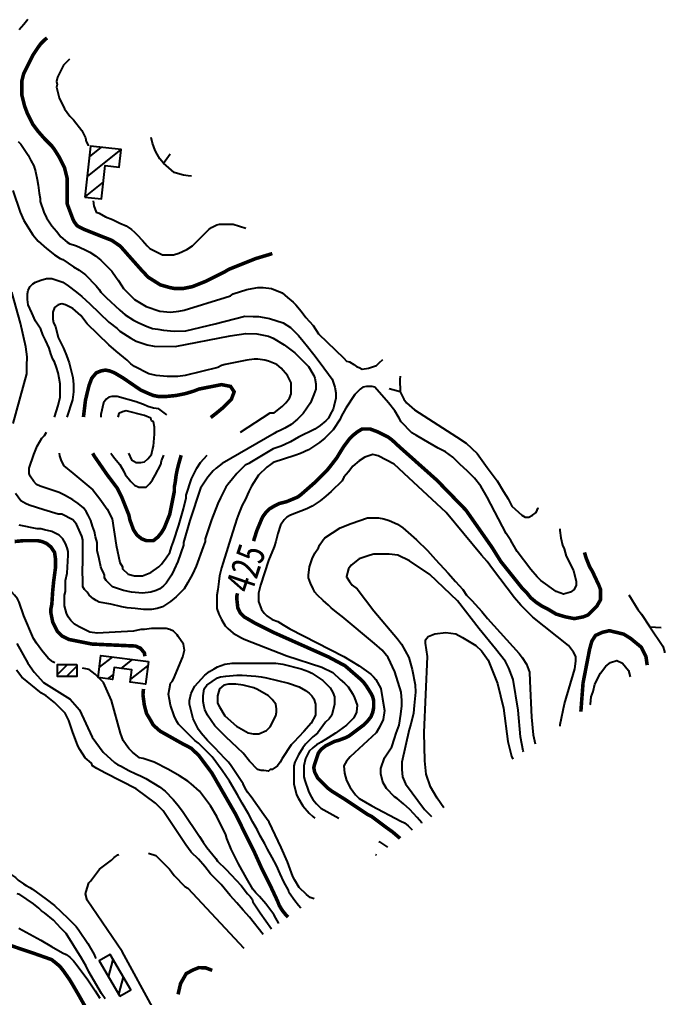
# Model space of a CAD drawing. Extents: x 35515948 to 35520624, y 3302916 to 3308279.
# Drawn here: x 35520172 to 35520624, y 3306093 to 3306777 of the extents above; entities that cross this region are included whole.
import ezdxf
from ezdxf.enums import TextEntityAlignment as Align

# ---------------------------------------------------------------- set-up
doc = ezdxf.new("R2010")
doc.units = 0
doc.header["$LTSCALE"] = 10000
doc.header["$MEASUREMENT"] = 0
doc.layers.get('0').update_dxf_attribs({"linetype": 'CONTINUOUS'})
for name, color, linetype in [('2113', 7, 'CONTINUOUS'), ('8112', 34, 'CONTINUOUS'), ('8130', 34, 'CONTINUOUS'), ('HY_DX_DGXZ', 3, 'CONTINUOUS')]:
    doc.layers.add(name, color=color, linetype=linetype)
doc.styles.add('正等线体', font='simhei.ttf', dxfattribs={"width": 0.8})

# ---------------------------------------------------------------- blocks, each defined once
blk = doc.blocks.new('1002')
blk.add_lwpolyline([(0, 0), (0.8, 0)])

msp = doc.modelspace()

# ---------------------------------------------------------------- linework, layer by layer
at = {"layer": '2113', "linetype": 'Continuous', "ltscale": 0.005}
for p, q in [((35520242.9, 3306686.35), (35520219.42, 3306667.52)), ((35520228.85, 3306687.89), (35520220.97, 3306681.57)), ((35520230.84, 3306663.85), (35520217.88, 3306653.46)), ((35520227.97, 3306323.95), (35520237.19, 3306331.1)), ((35520243.17, 3306323.08), (35520251.22, 3306329.32)), ((35520205.67, 3306325.96), (35520198.59, 3306318.87)), ((35520212.25, 3306324.81), (35520204.98, 3306317.53)), ((35520249.86, 3306315.61), (35520261.85, 3306324.9)), ((35520233.79, 3306315.81), (35520237.55, 3306318.72)), ((35520234.36, 3306107.09), (35520237.61, 3306119.44)), ((35520241.49, 3306094.87), (35520244.74, 3306107.23))]:
    msp.add_line(p, q, dxfattribs=at)
for points in [[(35520217.84, 3306653.08), (35520229.52, 3306651.8), (35520232.08, 3306675.13), (35520241.74, 3306674.07), (35520243.09, 3306686.33), (35520221.75, 3306688.67)], [(35520262.23, 3306327.92), (35520260.23, 3306312.16), (35520249.6, 3306313.51), (35520250.69, 3306322.12), (35520238.18, 3306323.71), (35520237.12, 3306315.38), (35520227.04, 3306316.66), (35520229, 3306332.13)], [(35520212.25, 3306325.96), (35520212.25, 3306317.53), (35520198.59, 3306317.53), (35520198.59, 3306325.96)], [(35520242.2, 3306093.64), (35520250.01, 3306098.19), (35520235.59, 3306122.9), (35520227.79, 3306118.35)]]:
    msp.add_lwpolyline(points, close=True, dxfattribs=at)
at = {"layer": 'HY_DX_DGXZ', "linetype": 'Continuous', "ltscale": 0.005, "flags": 128}
for points, elevation in [([(35520177.92, 3306777.34), (35520174.96, 3306773.91), (35520171.8, 3306770.09)], 430), ([(35520206.94, 3306749.56), (35520202.91, 3306745.44), (35520198.57, 3306736.93), (35520197.84, 3306733.89), (35520198.47, 3306731.99), (35520197.84, 3306730.08), (35520199.74, 3306722.46), (35520203.55, 3306714.84), (35520207.36, 3306709.76), (35520209.9, 3306707.22), (35520215.62, 3306699.6), (35520218.16, 3306694.52), (35520218.79, 3306691.98), (35520220.06, 3306689.44), (35520220.11, 3306688.97)], 420), ([(35520171.17, 3306691.98), (35520173.07, 3306690.08), (35520178.15, 3306682.46), (35520180.06, 3306678.65), (35520181.96, 3306674.84), (35520183.23, 3306671.03), (35520184.5, 3306665.31), (35520185.14, 3306661.5), (35520185.77, 3306655.79), (35520186.41, 3306651.98), (35520186.41, 3306650.07), (35520188.95, 3306642.45), (35520190.85, 3306638.64), (35520194.66, 3306632.93), (35520197.84, 3306629.12), (35520201.01, 3306625.31), (35520205.46, 3306621.5), (35520207.36, 3306620.23), (35520209.9, 3306619.59), (35520211.81, 3306618.96), (35520217.52, 3306616.42), (35520221.33, 3306614.51), (35520225.14, 3306611.97), (35520228.95, 3306608.8), (35520236.57, 3306601.18), (35520239.75, 3306596.73), (35520241.02, 3306594.83), (35520243.56, 3306591.02), (35520244.83, 3306589.11), (35520252.45, 3306581.49), (35520260.7, 3306576.41), (35520270.23, 3306573.24), (35520277.85, 3306572.6), (35520283.56, 3306573.24), (35520287.37, 3306573.87), (35520315.95, 3306582.76), (35520319.76, 3306584.03), (35520321.66, 3306585.3), (35520331.19, 3306588.48), (35520335, 3306589.11), (35520338.81, 3306589.75), (35520342.62, 3306589.75), (35520348.33, 3306589.11), (35520355.95, 3306585.94), (35520359.76, 3306582.76), (35520363.57, 3306579.59), (35520365.48, 3306577.68), (35520369.29, 3306573.24), (35520372.46, 3306568.79), (35520377.54, 3306563.08), (35520381.35, 3306557.36), (35520399.13, 3306540.22), (35520401.04, 3306538.31), (35520402.94, 3306537.68), (35520406.12, 3306535.77), (35520408.02, 3306534.5), (35520409.93, 3306533.87), (35520411.83, 3306532.6), (35520416.28, 3306533.23), (35520421.99, 3306535.14), (35520423.9, 3306537.04), (35520426.48, 3306539.37)], 430), ([(35520292.47, 3306667.67), (35520290.15, 3306668.01), (35520286.74, 3306668.49), (35520284.2, 3306669.12), (35520280.39, 3306670.39), (35520272.77, 3306676.74), (35520270.23, 3306679.92), (35520268.32, 3306683.09), (35520267.05, 3306685.63), (35520265.15, 3306690.71), (35520264.12, 3306694.81)], 415), ([(35520167.36, 3306657.69), (35520172.44, 3306642.45), (35520174.98, 3306636.74), (35520181.33, 3306626.58), (35520185.14, 3306622.13), (35520190.85, 3306617.05), (35520196.57, 3306612.61), (35520200.38, 3306610.07), (35520202.28, 3306609.43), (35520206.09, 3306606.89), (35520209.9, 3306604.35), (35520213.71, 3306601.81), (35520218.16, 3306598.64), (35520225.78, 3306591.02), (35520227.68, 3306588.48), (35520228.95, 3306586.57), (35520232.76, 3306582.76), (35520242.29, 3306573.87), (35520246.1, 3306570.7), (35520251.81, 3306566.89), (35520255.62, 3306564.98), (35520261.34, 3306562.44), (35520265.15, 3306561.17), (35520268.96, 3306560.54), (35520272.77, 3306559.9), (35520280.39, 3306559.27), (35520288.58, 3306559.51), (35520309.07, 3306564.23), (35520329.87, 3306569.59), (35520335.63, 3306569.43), (35520339.44, 3306569.43), (35520343.25, 3306568.79), (35520347.06, 3306568.16), (35520356.59, 3306564.98), (35520361.67, 3306561.81), (35520367.38, 3306556.09), (35520370.56, 3306552.28), (35520373.73, 3306548.47), (35520378.18, 3306542.76), (35520382.62, 3306537.04), (35520390.88, 3306525.61), (35520392.78, 3306519.9), (35520393.42, 3306516.09), (35520393.42, 3306512.28), (35520392.15, 3306506.56), (35520391.51, 3306504.66), (35520389.61, 3306500.85), (35520388.34, 3306498.31), (35520386.43, 3306496.4), (35520382.62, 3306493.23), (35520378.81, 3306490.69), (35520375, 3306488.78), (35520371.19, 3306486.88), (35520367.38, 3306484.97), (35520361.67, 3306481.8), (35520357.86, 3306479.89), (35520355.32, 3306478.62), (35520349.6, 3306476.72), (35520334.36, 3306467.83), (35520332.46, 3306466.56), (35520329.92, 3306465.29), (35520324.2, 3306459.57), (35520321.03, 3306455.76), (35520317.85, 3306451.95), (35520316.58, 3306450.05), (35520314.68, 3306446.24), (35520312.77, 3306442.43), (35520310.87, 3306438.62), (35520306.42, 3306427.19), (35520301.98, 3306413.85), (35520301.98, 3306411.95), (35520300.71, 3306408.14), (35520295.63, 3306394.8), (35520293.09, 3306389.09), (35520289.91, 3306383.37), (35520287.37, 3306378.93), (35520281.66, 3306373.21), (35520277.85, 3306370.04), (35520272.13, 3306366.23), (35520268.32, 3306364.96), (35520264.51, 3306364.32), (35520262.61, 3306364.32), (35520258.8, 3306364.32), (35520253.08, 3306364.96), (35520247.37, 3306365.59), (35520243.56, 3306366.23), (35520235.94, 3306368.13), (35520227.68, 3306369.4), (35520225.78, 3306370.67), (35520223.87, 3306371.94), (35520220.7, 3306374.48), (35520219.43, 3306376.39), (35520217.52, 3306378.29), (35520216.25, 3306380.2), (35520216.25, 3306386.55), (35520216.19, 3306389.13), (35520216.25, 3306400.52), (35520216.25, 3306413.22), (35520215.62, 3306415.76), (35520211.81, 3306424.01), (35520209.27, 3306427.19), (35520201.65, 3306431), (35520199.11, 3306431), (35520188.95, 3306434.17), (35520178.79, 3306437.35), (35520176.25, 3306438.62), (35520173.07, 3306440.52), (35520169.26, 3306445.6)], 435), ([(35520223.67, 3306650.49), (35520224, 3306646.92), (35520225.78, 3306642.45), (35520227.68, 3306641.82), (35520232.13, 3306639.28), (35520237.21, 3306637.37), (35520242.29, 3306634.83), (35520246.73, 3306632.93), (35520250.54, 3306630.39), (35520252.45, 3306628.48), (35520254.35, 3306626.58), (35520258.16, 3306622.77), (35520261.34, 3306618.96), (35520263.24, 3306617.05), (35520268.32, 3306614.51), (35520272.13, 3306612.61), (35520279.75, 3306612.61), (35520283.56, 3306613.88), (35520289.28, 3306616.42), (35520293.09, 3306618.96), (35520304.52, 3306630.39), (35520306.42, 3306631.66), (35520310.23, 3306633.56), (35520312.14, 3306634.2), (35520321.66, 3306634.2), (35520330.51, 3306631.25)], 420), ([(35520196.41, 3306499.1), (35520199.11, 3306507.2), (35520200.38, 3306512.91), (35520200.38, 3306522.44), (35520199.74, 3306526.25), (35520199.11, 3306530.06), (35520197.84, 3306533.87), (35520196.57, 3306537.68), (35520195.3, 3306539.58), (35520194.03, 3306543.39), (35520192.76, 3306547.2), (35520190.22, 3306552.92), (35520188.31, 3306556.73), (35520187.04, 3306560.54), (35520183.23, 3306566.25), (35520180.69, 3306571.97), (35520178.15, 3306577.68), (35520177.52, 3306581.49), (35520177.52, 3306585.3), (35520178.15, 3306587.84), (35520179.42, 3306590.38), (35520181.33, 3306592.29), (35520183.23, 3306593.56), (35520187.04, 3306594.83), (35520190.85, 3306596.1), (35520194.66, 3306596.1), (35520202.28, 3306593.56), (35520206.09, 3306591.02), (35520211.81, 3306586.57), (35520215.62, 3306583.4), (35520221.33, 3306578.32), (35520234.67, 3306565.62), (35520240.38, 3306561.17), (35520242.29, 3306559.27), (35520249.91, 3306554.19), (35520253.72, 3306552.28), (35520261.34, 3306549.74), (35520266.2, 3306548.8), (35520281.01, 3306548.48), (35520319.47, 3306556.04), (35520330.5, 3306557.62), (35520338.07, 3306557.3), (35520346.27, 3306555.73), (35520349.6, 3306554.19), (35520357.22, 3306549.74), (35520364.84, 3306544.03), (35520374.37, 3306534.5), (35520378.18, 3306528.15), (35520378.81, 3306526.25), (35520379.45, 3306522.44), (35520379.45, 3306518.63), (35520378.18, 3306514.82), (35520375.64, 3306509.1), (35520370.56, 3306501.48), (35520366.75, 3306497.67), (35520362.3, 3306493.86), (35520357.86, 3306491.32), (35520354.05, 3306489.42), (35520352.14, 3306488.78), (35520350.24, 3306487.51), (35520313.93, 3306466.55), (35520309.6, 3306463.38), (35520307.69, 3306461.48), (35520303.88, 3306457.03), (35520298.8, 3306449.41), (35520291.18, 3306426.55), (35520286.74, 3306411.31), (35520286.74, 3306409.41), (35520282.93, 3306397.98), (35520280.39, 3306392.26), (35520278.48, 3306388.45), (35520274.67, 3306382.74), (35520272.77, 3306380.83), (35520270.23, 3306378.93), (35520267.69, 3306377.66), (35520263.88, 3306376.39), (35520258.16, 3306375.75), (35520250.54, 3306376.39), (35520244.83, 3306377.66), (35520237.21, 3306380.2), (35520234.67, 3306382.74), (35520234.67, 3306382.74)], 440), ([(35520167.58, 3306494.59), (35520177.22, 3306529.31), (35520177.22, 3306535.04), (35520177.39, 3306541.29), (35520176.52, 3306548.14), (35520172.79, 3306564.9), (35520166.72, 3306586.57)], 435), ([(35520326.68, 3306488.53), (35520347.43, 3306501.97), (35520350.24, 3306502.12), (35520355.95, 3306506.56), (35520358.49, 3306509.1), (35520361.03, 3306512.28), (35520362.3, 3306515.45), (35520362.3, 3306523.07), (35520359.76, 3306528.15), (35520355.32, 3306533.23), (35520352.14, 3306535.77), (35520346.43, 3306538.31), (35520343.89, 3306538.95), (35520338.81, 3306539.58), (35520336.27, 3306539.58), (35520331.19, 3306538.95), (35520315.95, 3306535.77), (35520313.41, 3306535.14), (35520310.87, 3306533.87), (35520288.01, 3306528.15), (35520282.93, 3306527.52), (35520275.31, 3306527.52), (35520267.69, 3306528.15), (35520262.61, 3306529.42), (35520252.45, 3306534.5), (35520249.91, 3306536.41), (35520247.37, 3306538.95), (35520239.75, 3306545.3), (35520234.67, 3306549.74), (35520219.43, 3306564.35), (35520214.98, 3306570.06), (35520209.27, 3306575.14), (35520204.19, 3306577.68), (35520201.65, 3306578.32), (35520199.11, 3306577.68), (35520196.57, 3306575.78), (35520195.3, 3306572.6), (35520195.3, 3306567.52), (35520195.93, 3306564.98), (35520197.2, 3306562.44), (35520199.11, 3306554.82), (35520202.92, 3306547.2), (35520204.82, 3306542.12), (35520206.73, 3306537.04), (35520209.27, 3306526.88), (35520209.9, 3306521.8), (35520209.9, 3306516.72), (35520209.08, 3306511.03)], 445), ([(35520438.63, 3306527.73), (35520438.4, 3306525.4), (35520438.4, 3306525.4), (35520438.4, 3306525.4), (35520438.5, 3306516.72), (35520441.04, 3306511.64), (35520442.95, 3306509.1), (35520448.66, 3306504.02), (35520451.84, 3306502.12), (35520458.46, 3306497.8), (35520478, 3306485.2), (35520484.62, 3306480.79), (35520492.5, 3306473.55), (35520499.44, 3306463.78), (35520506.45, 3306454.49), (35520510.89, 3306446.87), (35520514.07, 3306441.79), (35520516.61, 3306436.71), (35520523.59, 3306430.36), (35520526.13, 3306429.09), (35520528.67, 3306429.09), (35520531.21, 3306430.36), (35520533.75, 3306432.27), (35520535.02, 3306435.44), (35520535.02, 3306435.45)], 435), ([(35520550.26, 3306420.86), (35520550.26, 3306419.57), (35520550.9, 3306414.49), (35520552.17, 3306409.41), (35520553.44, 3306406.87), (35520554.71, 3306401.79), (35520559.79, 3306391.63), (35520561.69, 3306384.01), (35520561.69, 3306381.47), (35520560.42, 3306378.29), (35520557.88, 3306376.39), (35520552.8, 3306375.12), (35520547.72, 3306377.02), (35520536.93, 3306384.64), (35520534.39, 3306387.18), (35520529.94, 3306392.26), (35520520.42, 3306404.96), (35520515.97, 3306412.58), (35520512.8, 3306417.66), (35520499.46, 3306443.06), (35520495.02, 3306450.68), (35520490.57, 3306456.4), (35520485.49, 3306461.48), (35520480.41, 3306465.92), (35520475.33, 3306471), (35520470.25, 3306474.81), (35520465.17, 3306477.35), (35520455.01, 3306483.07), (35520449.93, 3306486.24), (35520446.76, 3306488.15), (35520439.14, 3306495.77), (35520437.87, 3306498.31), (35520434.69, 3306503.39), (35520430.25, 3306509.1), (35520430.25, 3306509.1), (35520420.72, 3306519.9), (35520418.82, 3306520.53), (35520415.01, 3306520.53), (35520412.47, 3306519.9), (35520410.56, 3306518.63), (35520406.75, 3306514.82), (35520400.4, 3306505.29), (35520397.23, 3306499.58), (35520396.59, 3306497.67), (35520391.51, 3306490.05), (35520385.8, 3306484.34), (35520381.99, 3306481.16), (35520374.37, 3306476.08), (35520368.65, 3306473.54), (35520364.84, 3306472.27), (35520349.6, 3306467.19), (35520347.7, 3306465.92), (35520345.16, 3306464.02), (35520339.44, 3306458.3), (35520334.36, 3306450.68), (35520332.46, 3306446.87), (35520329.92, 3306441.16), (35520328.01, 3306437.35), (35520325.47, 3306431.63), (35520324.2, 3306427.82), (35520322.93, 3306424.01), (35520321.03, 3306418.3), (35520314.68, 3306397.34), (35520313.41, 3306393.53), (35520312.14, 3306387.82), (35520311.5, 3306384.01), (35520310.87, 3306378.29), (35520310.23, 3306374.48), (35520310.23, 3306364.96), (35520311.5, 3306361.15), (35520313.41, 3306357.34), (35520315.95, 3306352.89), (35520317.85, 3306350.99), (35520321.66, 3306347.81), (35520327.38, 3306344.64), (35520329.29, 3306343.68), (35520359.11, 3306331.9), (35520383.61, 3306324.05), (35520391.38, 3306320.33), (35520396.45, 3306315.25), (35520399.63, 3306312.71), (35520402.17, 3306310.17), (35520405.34, 3306305.09), (35520406.62, 3306302.55), (35520408.52, 3306297.47), (35520407.88, 3306292.39), (35520405.98, 3306288.58), (35520400.9, 3306283.5), (35520393.28, 3306277.78), (35520388.2, 3306274.61), (35520383.12, 3306271.43), (35520379.95, 3306269.53), (35520377.41, 3306267.62), (35520374.87, 3306265.08), (35520372.33, 3306260), (35520371.05, 3306254.92), (35520371.05, 3306247.3), (35520371.69, 3306244.76), (35520374.23, 3306237.14), (35520375.5, 3306234.6), (35520377.41, 3306231.43), (35520379.95, 3306228.25), (35520382.96, 3306225.37), (35520395.5, 3306218.27)], 430), ([(35520275.15, 3306500.68), (35520269.49, 3306504.74), (35520265.78, 3306505.29), (35520261.97, 3306506.56), (35520258.8, 3306507.83), (35520255.62, 3306509.1), (35520253.72, 3306509.74), (35520240.38, 3306513.55), (35520236.57, 3306513.55), (35520234.67, 3306512.91), (35520232.76, 3306511.64), (35520230.86, 3306509.1), (35520228.95, 3306500.85), (35520228.95, 3306499.1)], 455), ([(35520209.08, 3306511.03), (35520205.05, 3306499.1)], 445), ([(35520248.23, 3306473.73), (35520250.54, 3306469.1), (35520253.72, 3306467.19), (35520256.89, 3306467.19), (35520259.43, 3306467.83), (35520261.97, 3306469.73), (35520264.51, 3306472.91), (35520265.15, 3306476.08), (35520265.78, 3306478.62), (35520266.53, 3306487.04), (35520266.53, 3306492.07), (35520265.84, 3306495.8), (35520264.51, 3306496.4), (35520263.88, 3306498.31), (35520259.43, 3306500.21), (35520246.73, 3306503.39), (35520244.19, 3306502.75), (35520241.65, 3306501.48), (35520240.86, 3306499.1)], 460), ([(35520234.67, 3306382.74), (35520232.76, 3306384.64), (35520231.49, 3306386.55), (35520231.49, 3306388.45), (35520230.86, 3306390.36), (35520229.59, 3306392.26), (35520228.95, 3306394.17), (35520227.68, 3306399.88), (35520226.41, 3306405.6), (35520226.41, 3306411.31), (35520225.14, 3306415.12), (35520224.51, 3306418.93), (35520223.24, 3306422.74), (35520221.97, 3306426.55), (35520220.06, 3306430.36), (35520218.79, 3306432.9), (35520216.89, 3306435.44), (35520213.08, 3306438.62), (35520209.27, 3306441.16), (35520203.55, 3306444.33), (35520199.74, 3306446.24), (35520186.41, 3306450.68), (35520183.87, 3306451.95), (35520181.96, 3306453.86), (35520179.42, 3306457.67), (35520178.79, 3306459.57), (35520178.79, 3306463.38), (35520181.96, 3306472.91), (35520184.5, 3306478.62), (35520187.68, 3306484.34), (35520189.58, 3306486.24), (35520191.03, 3306488.41)], 440), ([(35520199.85, 3306473.73), (35520199.94, 3306471.98), (35520201.2, 3306468.51), (35520203.09, 3306465.05), (35520209.4, 3306459.7), (35520223.27, 3306448.04), (35520228.31, 3306441.74), (35520233.35, 3306434.5), (35520236.82, 3306427.88), (35520239.66, 3306409.3), (35520242.29, 3306397.34), (35520244.19, 3306394.17), (35520244.19, 3306392.9), (35520248, 3306389.09), (35520252.45, 3306387.82), (35520258.16, 3306387.82), (35520263.88, 3306390.36), (35520269.59, 3306394.17), (35520271.5, 3306396.07), (35520274.67, 3306400.52), (35520277.21, 3306404.33), (35520278.48, 3306408.14), (35520279.75, 3306411.95), (35520283.56, 3306423.38), (35520286.74, 3306434.81), (35520288.64, 3306442.43), (35520288.64, 3306444.33), (35520292.45, 3306455.76), (35520294.36, 3306459.57), (35520296.26, 3306463.38), (35520298.8, 3306467.19), (35520303.4, 3306472.4)], 445), ([(35520235.91, 3306473.73), (35520236.57, 3306472.91), (35520238.48, 3306470.37), (35520242.29, 3306465.92), (35520244.83, 3306461.48), (35520246.1, 3306458.94), (35520249.91, 3306453.86), (35520252.45, 3306451.32), (35520255.62, 3306450.05), (35520260.7, 3306450.05), (35520263.24, 3306452.59), (35520265.15, 3306455.13), (35520267.05, 3306458.3), (35520270.86, 3306465.92), (35520271.5, 3306468.46), (35520272.97, 3306472.4)], 455), ([(35520550.6, 3306282.75), (35520550.6, 3306283.94), (35520553.65, 3306298.42), (35520560.8, 3306322.92), (35520561.5, 3306328.24), (35520561.5, 3306331.46), (35520559.84, 3306334.43), (35520556.44, 3306339.05), (35520531.51, 3306358.94), (35520522.96, 3306367.5), (35520518.51, 3306372.58), (35520503.27, 3306392.9), (35520499.46, 3306397.98), (35520495.54, 3306402.36), (35520470.64, 3306432.29), (35520444.48, 3306456.54), (35520434.39, 3306465.99), (35520423.04, 3306471.97), (35520419.45, 3306472.91), (35520413.74, 3306471), (35520409.93, 3306468.46), (35520405.48, 3306464.65), (35520402.31, 3306460.84), (35520399.13, 3306457.03), (35520397.86, 3306454.49), (35520390.24, 3306446.87), (35520386.43, 3306443.7), (35520382.62, 3306440.52), (35520376.91, 3306436.71), (35520373.1, 3306434.81), (35520361.67, 3306430.36), (35520359.13, 3306429.09), (35520357.22, 3306427.19), (35520354.68, 3306423.38), (35520352.78, 3306417.66), (35520351.51, 3306411.95), (35520350.24, 3306408.14), (35520346.43, 3306398.61), (35520340.71, 3306381.47), (35520339.44, 3306375.75), (35520339.44, 3306370.04), (35520341.35, 3306364.32), (35520343.25, 3306361.78), (35520345.16, 3306359.88), (35520348.97, 3306357.34), (35520352.78, 3306356.07), (35520356.59, 3306353.53), (35520361.39, 3306350.86), (35520399.05, 3306331.46), (35520409.86, 3306324.92), (35520417.97, 3306319.17), (35520419.74, 3306317.22), (35520421.52, 3306315.28), (35520424.97, 3306309.17), (35520426.24, 3306301.92), (35520427.5, 3306293.73), (35520426.55, 3306287.43), (35520424.03, 3306282.08), (35520421.82, 3306277.98), (35520403.54, 3306261.29), (35520400.9, 3306258.1), (35520398.99, 3306254.92), (35520399.63, 3306249.84), (35520400.9, 3306244.76), (35520403.44, 3306239.68), (35520407.25, 3306234.6), (35520409.79, 3306232.06), (35520418.68, 3306226.98), (35520439, 3306216.19), (35520441.54, 3306214.92), (35520444.08, 3306213.01), (35520446.62, 3306210.47), (35520447.01, 3306210.04)], 420), ([(35520453.74, 3306214.76), (35520453.6, 3306214.92), (35520450.43, 3306218.73), (35520445.35, 3306224.44), (35520440.91, 3306228.25), (35520436.46, 3306232.06), (35520434.55, 3306233.33), (35520428.84, 3306239.05), (35520426.3, 3306243.49), (35520425.03, 3306249.21), (35520425.03, 3306253.02), (35520427.57, 3306260.64), (35520432.65, 3306268.26), (35520434.55, 3306273.97), (35520435.83, 3306277.78), (35520436.46, 3306279.69), (35520437.73, 3306283.5), (35520439, 3306291.12), (35520439.63, 3306296.83), (35520439.63, 3306300.64), (35520439.16, 3306306.53), (35520434.8, 3306320.83), (35520430.18, 3306330.77), (35520425.82, 3306336), (35520420.5, 3306340.62), (35520398.02, 3306359.45), (35520394.05, 3306362.42), (35520390.24, 3306365.59), (35520388.34, 3306367.5), (35520384.53, 3306370.67), (35520380.72, 3306374.48), (35520378.81, 3306376.39), (35520377.54, 3306378.93), (35520375.64, 3306382.74), (35520374.37, 3306386.55), (35520374.37, 3306388.45), (35520375, 3306394.17), (35520376.91, 3306399.88), (35520378.81, 3306403.69), (35520381.35, 3306407.5), (35520381.99, 3306409.41), (35520384.53, 3306413.22), (35520385.8, 3306414.49), (35520396.59, 3306421.47), (35520404.21, 3306424.65), (35520415.64, 3306428.46), (35520423.26, 3306428.46), (35520427.07, 3306427.82), (35520430.88, 3306426.55), (35520436.6, 3306424.01), (35520440.41, 3306421.47), (35520444.22, 3306418.3), (35520449.93, 3306413.22), (35520457.55, 3306405.6), (35520463.27, 3306399.25), (35520472.16, 3306389.72), (35520477.24, 3306384.01), (35520482.32, 3306378.29), (35520484.86, 3306374.48), (35520488.67, 3306370.67), (35520495.65, 3306363.05), (35520499.55, 3306358.05), (35520521.82, 3306333.47), (35520523.83, 3306330.77), (35520526.88, 3306326.15), (35520528.98, 3306320.56), (35520529.41, 3306314.11), (35520530.37, 3306289), (35520531.68, 3306276.7), (35520532.92, 3306270.34)], 415), ([(35520524.79, 3306264.63), (35520524.53, 3306265.46), (35520522.7, 3306275.13), (35520521.13, 3306293.79), (35520517.64, 3306315.25), (35520514.67, 3306323.35), (35520512.32, 3306327.98), (35520505.18, 3306336.87), (35520493.87, 3306350.85), (35520478.76, 3306370.38), (35520459.23, 3306388.78), (35520445, 3306398.41), (35520436.92, 3306402.32), (35520430.76, 3306403.19), (35520420.09, 3306403.06), (35520417.55, 3306402.42), (35520409.93, 3306399.88), (35520404.21, 3306395.44), (35520402.31, 3306392.9), (35520401.67, 3306390.36), (35520401.04, 3306387.18), (35520402.94, 3306384.01), (35520404.85, 3306381.47), (35520408.45, 3306378.88), (35520420.17, 3306363.52), (35520436.75, 3306343.73), (35520439.42, 3306340.12), (35520444.48, 3306330.77), (35520447.01, 3306322.4), (35520448.92, 3306311.58), (35520449.19, 3306306.54), (35520448.4, 3306297.14), (35520447.89, 3306291.75), (35520445.98, 3306284.13), (35520444.72, 3306280.32), (35520439.63, 3306257.46), (35520439.63, 3306252.38), (35520440.27, 3306247.3), (35520442.17, 3306242.22), (35520455.51, 3306224.44), (35520460.47, 3306219.48)], 410), ([(35520598.62, 3306374.56), (35520604.87, 3306364.32), (35520607.41, 3306361.15), (35520613.27, 3306352.14), (35520622.37, 3306338.79), (35520623.5, 3306334.87), (35520623.54, 3306333.94)], 420), ([(35520469.16, 3306225.58), (35520464.36, 3306232.23), (35520459.74, 3306240.25), (35520456.77, 3306249.06), (35520455.81, 3306258.48), (35520455.27, 3306278.35), (35520456.51, 3306304.87), (35520457.65, 3306331.46), (35520456.19, 3306340.88), (35520456.19, 3306343.04), (35520458.1, 3306345.55), (35520462.7, 3306347.38), (35520470.43, 3306348.33), (35520477.55, 3306347.38), (35520482.17, 3306344.8), (35520491.57, 3306339.05), (35520495.49, 3306335.39), (35520500.11, 3306328.85), (35520506.56, 3306312.54), (35520510.92, 3306295.19), (35520513.98, 3306271.91), (35520516.51, 3306261.79), (35520517.47, 3306259.49)], 405), ([(35520170.15, 3306340.45), (35520177.82, 3306326.84), (35520182.18, 3306320.56), (35520188.89, 3306313.16), (35520207.43, 3306301.64), (35520214.05, 3306294.23), (35520222.79, 3306275.03), (35520230.6, 3306264.57), (35520238.54, 3306257.15), (35520240.88, 3306255.56), (35520242.78, 3306254.92), (35520248.5, 3306251.75), (35520253.58, 3306249.21), (35520256.76, 3306247.94), (35520260.56, 3306246.03), (35520270.09, 3306240.32), (35520273.9, 3306237.14), (35520279.62, 3306231.43), (35520283.42, 3306226.98), (35520286.6, 3306222.54), (35520298.03, 3306205.39), (35520300.57, 3306201.58), (35520303.11, 3306197.77), (35520309.46, 3306190.15), (35520310.73, 3306188.25), (35520316.45, 3306182.53), (35520320.26, 3306178.72), (35520327.24, 3306171.1), (35520331.69, 3306165.39), (35520333.59, 3306163.48), (35520334.86, 3306161.58), (35520335.49, 3306159.67), (35520340.58, 3306152.05), (35520348.48, 3306140.89)], 415), ([(35520571.64, 3306297.51), (35520571.72, 3306298.1), (35520572.35, 3306303.18), (35520573.62, 3306306.99), (35520574.89, 3306312.07), (35520578.7, 3306319.69), (35520582.51, 3306324.77), (35520585.69, 3306327.31), (35520590.13, 3306328.58), (35520594.17, 3306326.79), (35520598.41, 3306321.63), (35520599.62, 3306317.15)], 430), ([(35520342.63, 3306136.78), (35520332.95, 3306148.88), (35520328.51, 3306153.96), (35520324.06, 3306159.04), (35520319.62, 3306164.12), (35520313.27, 3306171.74), (35520305.65, 3306179.36), (35520301.84, 3306184.44), (35520297.4, 3306189.52), (35520292.31, 3306194.6), (35520288.51, 3306199.68), (35520272.57, 3306223.52), (35520267.27, 3306228.82), (35520253.64, 3306238.88), (35520232.32, 3306249.74), (35520226.27, 3306253.02), (35520223.1, 3306254.92), (35520222.47, 3306256.83), (35520218.02, 3306260.64), (35520214.21, 3306266.35), (35520212.94, 3306268.89), (35520209.13, 3306279.05), (35520206.59, 3306286.67), (35520204.05, 3306291.75), (35520196.43, 3306299.37), (35520190.72, 3306303.82), (35520187.54, 3306305.72), (35520173.63, 3306316.9), (35520169.97, 3306321.96)], 410), ([(35520378.22, 3306161.76), (35520375.5, 3306162.85), (35520372.96, 3306164.75), (35520367.88, 3306169.83), (35520364.7, 3306174.91), (35520363.44, 3306177.45), (35520361.53, 3306182.53), (35520359.62, 3306187.61), (35520355.18, 3306197.77), (35520346.92, 3306215.55), (35520343.12, 3306220.63), (35520334.23, 3306233.33), (35520331.69, 3306236.51), (35520329.78, 3306239.68), (35520328.51, 3306242.22), (35520325.34, 3306247.3), (35520320.26, 3306254.92), (35520318.35, 3306257.46), (35520315.81, 3306260), (35520308.83, 3306267.62), (35520303.74, 3306272.7), (35520299.3, 3306277.78), (35520297.4, 3306280.32), (35520293.59, 3306287.94), (35520291.05, 3306298.1), (35520291.05, 3306300.64), (35520292.31, 3306305.72), (35520294.85, 3306310.8), (35520301.84, 3306318.42), (35520305.02, 3306320.96), (35520308.19, 3306322.87), (35520310.73, 3306324.14), (35520315.81, 3306326.04), (35520320.89, 3306326.68), (35520351.37, 3306326.68), (35520356.45, 3306326.04), (35520369.15, 3306322.87), (35520374.23, 3306320.96), (35520376.77, 3306319.69), (35520384.39, 3306314.61), (35520389.47, 3306309.53), (35520391.38, 3306306.36), (35520392.65, 3306303.18), (35520392.65, 3306298.1), (35520390.74, 3306290.48), (35520388.84, 3306287.94), (35520386.3, 3306285.4), (35520380.58, 3306277.78), (35520377.41, 3306275.24), (35520372.33, 3306270.16), (35520370.42, 3306267.62), (35520367.24, 3306262.54), (35520364.7, 3306257.46), (35520364.07, 3306254.92), (35520364.07, 3306242.22), (35520365.98, 3306234.6), (35520367.24, 3306232.06), (35520370.42, 3306226.98), (35520374.87, 3306221.9), (35520377.41, 3306219.36), (35520378.79, 3306218.27)], 435), ([(35520423.54, 3306201.99), (35520423.94, 3306201.75), (35520429.74, 3306197.92)], 430), ([(35520266.43, 3306083.3), (35520243.84, 3306125.02), (35520219.35, 3306160.77), (35520218.29, 3306165.4), (35520219.29, 3306169.2), (35520220.56, 3306173.01), (35520221.83, 3306174.28), (35520228.08, 3306182.61), (35520236.44, 3306188.88), (35520238.34, 3306190.79), (35520240.88, 3306192.69), (35520241.5, 3306192.9)], 405), ([(35520262.37, 3306193.78), (35520267.55, 3306192.06), (35520277.08, 3306182.53), (35520278.34, 3306180.63), (35520280.25, 3306178.09), (35520287.87, 3306170.47), (35520289.77, 3306169.2), (35520329.19, 3306127.34)], 405), ([(35520421.34, 3306192.9), (35520422.04, 3306192.51)], 435), ([(35520163.93, 3306182.54), (35520165.06, 3306180.49), (35520167.22, 3306178.09), (35520169.12, 3306176.82), (35520171.03, 3306174.91), (35520174.84, 3306172.37), (35520176.74, 3306171.1), (35520179.28, 3306169.83), (35520181.19, 3306168.56), (35520190.72, 3306161.58), (35520196.43, 3306157.13), (35520205.95, 3306148.24), (35520211.67, 3306142.53), (35520213.58, 3306139.99), (35520219.92, 3306130.46), (35520224.37, 3306122.84), (35520225.01, 3306120.94), (35520225.54, 3306120.14)], 410), ([(35520231.99, 3306091.73), (35520229.45, 3306095.54), (35520223.73, 3306105.06), (35520220.56, 3306110.78), (35520218.66, 3306114.59), (35520215.48, 3306120.3), (35520204.69, 3306137.45), (35520200.88, 3306141.26), (35520195.8, 3306146.97), (35520189.45, 3306152.05), (35520187.54, 3306153.32), (35520185.63, 3306155.23), (35520181.83, 3306158.4), (35520172.3, 3306164.75), (35520170.4, 3306165.39)], 415)]:
    msp.add_lwpolyline(points, dxfattribs=dict(at, elevation=elevation))
at = {"layer": 'HY_DX_DGXZ', "linetype": 'Continuous', "ltscale": 0.005, "const_width": 2.5, "flags": 128}
for points, elevation in [([(35520191.33, 3306764.5), (35520189.58, 3306763.1), (35520187.04, 3306760.56), (35520185.14, 3306758.02), (35520181.33, 3306752.31), (35520174.98, 3306739.61), (35520173.71, 3306734.53), (35520173.71, 3306724.37), (35520175.61, 3306716.75), (35520177.52, 3306711.67), (35520181.33, 3306704.05), (35520185.14, 3306698.97), (35520189.58, 3306693.89), (35520194.66, 3306688.81), (35520196.57, 3306686.27), (35520199.74, 3306681.19), (35520203.55, 3306673.57), (35520205.46, 3306665.95), (35520205.46, 3306648.17), (35520209.27, 3306638.01), (35520210.54, 3306635.47), (35520212.44, 3306632.93), (35520216.71, 3306630.69), (35520230.89, 3306625.02), (35520236.57, 3306622.82), (35520242.56, 3306618.72), (35520257.37, 3306602.03), (35520262.1, 3306596.99), (35520270.61, 3306591.63), (35520277.21, 3306589.75), (35520280.39, 3306589.11), (35520286.74, 3306589.11), (35520293.09, 3306590.38), (35520302.61, 3306594.19), (35520308.96, 3306597.37), (35520315.31, 3306600.54), (35520318.49, 3306602.45), (35520337.54, 3306610.07), (35520343.89, 3306611.97), (35520349.03, 3306613.52)], 425), ([(35520216.8, 3306499.1), (35520218.22, 3306511.03), (35520220.7, 3306521.17), (35520222.6, 3306526.25), (35520225.78, 3306530.06), (35520228.95, 3306531.33), (35520232.13, 3306531.96), (35520235.3, 3306531.33), (35520238.48, 3306530.06), (35520244.83, 3306526.25), (35520256.89, 3306517.99), (35520262.61, 3306515.45), (35520265.78, 3306514.18), (35520268.96, 3306513.55), (35520275.31, 3306513.55), (35520281.66, 3306514.18), (35520288.01, 3306515.45), (35520294.36, 3306517.36), (35520297.53, 3306518.63), (35520313.41, 3306521.8), (35520319.76, 3306520.53), (35520322.3, 3306516.72), (35520320.39, 3306511.64), (35520314.04, 3306505.29), (35520310.23, 3306502.12), (35520305.91, 3306498.74)], 450), ([(35520567.54, 3306404.31), (35520568.68, 3306400.52), (35520571.22, 3306394.17), (35520573.12, 3306390.99), (35520577.57, 3306381.47), (35520578.84, 3306378.29), (35520578.84, 3306371.31), (35520576.3, 3306366.86), (35520569.95, 3306360.51), (35520566.77, 3306359.24), (35520560.42, 3306357.97), (35520554.07, 3306359.24), (35520547.72, 3306361.15), (35520541.37, 3306364.96), (35520537.56, 3306366.86), (35520533.75, 3306369.4), (35520529.94, 3306372.58), (35520527.4, 3306375.75), (35520524.23, 3306378.93), (35520508.99, 3306397.98), (35520502.91, 3306407.72), (35520484.62, 3306433.86), (35520464.13, 3306454.96), (35520437.97, 3306478.27), (35520432.79, 3306483.07), (35520430.25, 3306484.97), (35520422.63, 3306488.78), (35520417.55, 3306490.69), (35520411.83, 3306490.69), (35520408.66, 3306488.78), (35520405.48, 3306486.24), (35520402.94, 3306483.7), (35520399.13, 3306478.62), (35520395.96, 3306473.54), (35520394.05, 3306470.37), (35520389.61, 3306464.65), (35520387.07, 3306461.48), (35520379.45, 3306453.86), (35520374.37, 3306449.41), (35520369.29, 3306444.97), (35520366.75, 3306443.06), (35520359.13, 3306439.89), (35520354.05, 3306438.62), (35520350.24, 3306436.71), (35520347.06, 3306434.81), (35520344.52, 3306432.27), (35520342.62, 3306429.73), (35520341.35, 3306427.19), (35520338.17, 3306419.57), (35520335.88, 3306412.24)], 425), ([(35520233.35, 3306458.75), (35520224.21, 3306471.98), (35520223.26, 3306473.73)], 450), ([(35520285.2, 3306472.4), (35520283.55, 3306466.55), (35520282.29, 3306461.48), (35520281.66, 3306458.3), (35520281.02, 3306453.22), (35520280.39, 3306450.05), (35520280.39, 3306446.87), (35520277.21, 3306431), (35520273.4, 3306421.47), (35520271.5, 3306418.3), (35520268.96, 3306415.12), (35520265.78, 3306412.58), (35520260.7, 3306412.58), (35520257.53, 3306413.85), (35520254.35, 3306416.39), (35520251.81, 3306420.2), (35520249.27, 3306427.19), (35520248.64, 3306430.36), (35520243.56, 3306443.06), (35520240.38, 3306449.41), (35520233.35, 3306458.75)], 450), ([(35520324.66, 3306375.68), (35520324.2, 3306373.85), (35520324.2, 3306371.31), (35520324.84, 3306365.59), (35520326.74, 3306361.78), (35520329.28, 3306359.24), (35520336.9, 3306354.8), (35520344.52, 3306350.99), (35520349.6, 3306348.45), (35520350.01, 3306348.24), (35520388.23, 3306331.2), (35520400.01, 3306324.92), (35520410.42, 3306315.88), (35520412.97, 3306313.34), (35520414.87, 3306310.8), (35520418.05, 3306305.72), (35520419.31, 3306303.18), (35520419.95, 3306300.64), (35520419.95, 3306295.56), (35520419.31, 3306292.39), (35520418.05, 3306289.21), (35520415.51, 3306286.04), (35520412.97, 3306283.5), (35520402.8, 3306275.88), (35520400.27, 3306274.61), (35520395.19, 3306272.7), (35520392.65, 3306272.07), (35520386.3, 3306268.89), (35520383.12, 3306266.35), (35520381.22, 3306263.81), (35520378.67, 3306256.19), (35520378.04, 3306253.65), (35520378.67, 3306250.48), (35520380.58, 3306246.67), (35520388.2, 3306239.05), (35520390.74, 3306237.14), (35520395.82, 3306233.97), (35520400.9, 3306230.79), (35520408.52, 3306225.71), (35520416.14, 3306220.63), (35520418.68, 3306219.36), (35520428.84, 3306211.74), (35520433.28, 3306208.57), (35520437.73, 3306204.76), (35520438.45, 3306204.03)], 425), ([(35520565.02, 3306292.87), (35520566.56, 3306312.98), (35520571.18, 3306336.7), (35520572.75, 3306342.28), (35520575.28, 3306346.2), (35520579.93, 3306348.33), (35520584.92, 3306349.54), (35520594.99, 3306347.12), (35520599.92, 3306344.06), (35520607.37, 3306337.92), (35520610.59, 3306331.46), (35520611.45, 3306325.46)], 425), ([(35520165.2, 3306129.35), (35520183.8, 3306123.05), (35520194.51, 3306119.27), (35520197.67, 3306116.75), (35520200.24, 3306114.59), (35520202.78, 3306111.41), (35520207.23, 3306105.06), (35520209.13, 3306101.89), (35520213.58, 3306094.27), (35520219.29, 3306084.11)], 425), ([(35520283.03, 3306094.95), (35520284.79, 3306102.53), (35520288.72, 3306109.46), (35520293.4, 3306111.99), (35520297.61, 3306113.67), (35520302.39, 3306113.48), (35520306.96, 3306111.74)], 400)]:
    msp.add_lwpolyline(points, dxfattribs=dict(at, elevation=elevation))
at = {"layer": 'HY_DX_DGXZ', "linetype": 'Continuous', "ltscale": 0.005}
for points, elevation in [([(35520196.84, 3306327.05), (35520195.35, 3306327.71), (35520192.12, 3306330.24), (35520187.67, 3306335.56), (35520184, 3306340.73), (35520181.82, 3306344.16), (35520174.98, 3306359.88), (35520171.8, 3306369.4), (35520170.53, 3306371.94), (35520168.63, 3306374.48), (35520166.72, 3306376.39), (35520162.91, 3306378.93), (35520145.77, 3306384.64), (35520141.96, 3306386.55), (35520132.43, 3306390.36), (35520128.62, 3306392.26), (35520126.72, 3306393.53), (35520122.27, 3306396.07), (35520105.13, 3306413.22), (35520103.86, 3306415.12), (35520098.78, 3306420.84), (35520091.16, 3306429.73), (35520088.62, 3306432.9), (35520088.17, 3306433.57)], 420), ([(35520369.05, 3306155.32), (35520367.24, 3306157.13), (35520364.7, 3306160.31), (35520360.9, 3306166.02), (35520360.26, 3306167.93), (35520357.09, 3306173.64), (35520354.55, 3306179.36), (35520352.01, 3306185.07), (35520348.83, 3306190.79), (35520345.66, 3306196.5), (35520343.75, 3306200.31), (35520340.58, 3306206.03), (35520338.67, 3306209.84), (35520335.49, 3306215.55), (35520332.32, 3306221.27), (35520327.88, 3306228.89), (35520324.7, 3306234.6), (35520318.98, 3306244.13), (35520316.45, 3306247.94), (35520313.91, 3306251.75), (35520306.92, 3306261.27), (35520297.4, 3306270.8), (35520294.85, 3306272.7), (35520283.42, 3306284.13), (35520282.16, 3306286.04), (35520280.25, 3306289.85), (35520277.71, 3306297.47), (35520277.08, 3306301.28), (35520276.44, 3306305.09), (35520277.08, 3306308.9), (35520277.71, 3306312.71), (35520278.98, 3306313.98), (35520279.76, 3306315.51), (35520286.47, 3306331.2), (35520287.6, 3306336), (35520286.73, 3306340.19), (35520283.15, 3306345.48), (35520282.29, 3306346.54), (35520279.75, 3306349.08), (35520277.21, 3306350.35), (35520274.67, 3306350.99), (35520264.51, 3306350.99), (35520259.43, 3306350.35), (35520256.89, 3306350.35), (35520251.81, 3306349.08), (35520239.11, 3306348.45), (35520226.41, 3306347.81), (35520221.33, 3306348.45), (35520213.71, 3306352.26), (35520210.54, 3306354.16), (35520208, 3306356.7), (35520206.09, 3306359.24), (35520204.82, 3306361.78), (35520203.55, 3306366.86), (35520203.55, 3306374.48), (35520204.19, 3306377.02), (35520204.19, 3306384.64), (35520205.46, 3306389.72), (35520206.09, 3306402.42), (35520206.09, 3306404.96), (35520205.46, 3306407.5), (35520204.19, 3306410.68), (35520202.28, 3306413.85), (35520199.74, 3306416.39), (35520194.66, 3306418.93), (35520189.58, 3306420.2), (35520187.04, 3306420.84), (35520184.5, 3306420.84), (35520171.8, 3306423.38)], 430), ([(35520353.68, 3306144.53), (35520353.27, 3306145.07), (35520351.37, 3306148.24), (35520350.1, 3306150.78), (35520344.38, 3306158.4), (35520339.94, 3306163.48), (35520337.4, 3306166.02), (35520335.49, 3306168.56), (35520331.05, 3306176.18), (35520325.34, 3306186.34), (35520320.26, 3306196.5), (35520317.08, 3306204.12), (35520316.45, 3306206.66), (35520310.09, 3306219.36), (35520305.65, 3306226.98), (35520298.03, 3306237.14), (35520292.31, 3306242.22), (35520289.77, 3306244.13), (35520284.06, 3306247.94), (35520276.44, 3306252.38), (35520266.28, 3306257.46), (35520258.66, 3306260), (35520256.12, 3306260.64), (35520251.04, 3306264.45), (35520248.5, 3306266.99), (35520246.59, 3306269.53), (35520244.69, 3306272.7), (35520242.78, 3306277.78), (35520236.44, 3306300.64), (35520230.72, 3306313.34), (35520225.08, 3306319.17), (35520220.9, 3306322.4), (35520216.16, 3306323.3)], 420), ([(35520171.66, 3306141.26), (35520186.91, 3306133), (35520194.52, 3306128.56), (35520202.15, 3306124.11), (35520204.69, 3306122.84), (35520207.23, 3306120.94), (35520209.77, 3306118.4), (35520212.3, 3306115.22), (35520219.92, 3306105.06), (35520225.01, 3306097.44), (35520228.18, 3306092.36)], 420)]:
    msp.add_lwpolyline(points, dxfattribs=dict(at, elevation=elevation))
at = {"layer": 'HY_DX_DGXZ', "linetype": 'Continuous', "ltscale": 0.005, "const_width": 2.5, "elevation": 425}
for points in [[(35520259.83, 3306331.63), (35520259.44, 3306333.99), (35520256.74, 3306337.22), (35520253.25, 3306338.79), (35520228.74, 3306339.89), (35520222.6, 3306340.19), (35520206.73, 3306343.37), (35520201.65, 3306345.91), (35520198.47, 3306349.08), (35520195.3, 3306355.43), (35520194.03, 3306361.78), (35520194.03, 3306364.96), (35520194.66, 3306368.13), (35520195.3, 3306377.66), (35520195.93, 3306384.01), (35520197.2, 3306393.53), (35520197.2, 3306399.88), (35520196.57, 3306404.33), (35520194.03, 3306408.14), (35520190.85, 3306410.68), (35520187.68, 3306411.95), (35520184.5, 3306412.58), (35520181.33, 3306412.58), (35520174.98, 3306412.58), (35520168.63, 3306411.95)], [(35520360.1, 3306149.04), (35520358.35, 3306150.78), (35520355.81, 3306153.96), (35520353.91, 3306157.13), (35520352.64, 3306160.31), (35520348.2, 3306169.83), (35520345.02, 3306176.18), (35520341.84, 3306182.53), (35520336.13, 3306195.23), (35520332.95, 3306201.58), (35520329.78, 3306207.93), (35520323.38, 3306220.96), (35520306.68, 3306249.94), (35520297.53, 3306262.22), (35520292.18, 3306267.26), (35520285.56, 3306270.73), (35520270.42, 3306279.23), (35520265.65, 3306283.5), (35520263.81, 3306286.79), (35520260.97, 3306291.52), (35520259.39, 3306297.5), (35520258.45, 3306304.74), (35520258.8, 3306308.76)]]:
    msp.add_lwpolyline(points, dxfattribs=at)
at = {"layer": 'HY_DX_DGXZ', "linetype": 'Continuous', "ltscale": 0.005, "flags": 128}
for points, elevation in [([(35520343.12, 3306251.75), (35520341.21, 3306251.75), (35520338.67, 3306252.38), (35520332.95, 3306258.1), (35520328.51, 3306263.81), (35520324.7, 3306267.62), (35520316.45, 3306275.24), (35520308.83, 3306282.86), (35520303.74, 3306290.48), (35520301.84, 3306294.29), (35520301.2, 3306296.2), (35520300.57, 3306300.01), (35520300.57, 3306303.82), (35520301.2, 3306308.9), (35520303.11, 3306311.44), (35520310.73, 3306316.52), (35520312.63, 3306317.15), (35520316.45, 3306317.79), (35520324.06, 3306318.42), (35520327.88, 3306318.42), (35520337.4, 3306317.79), (35520341.21, 3306317.15), (35520345.02, 3306316.52), (35520352.64, 3306314.61), (35520360.26, 3306312.71), (35520367.88, 3306310.17), (35520372.33, 3306307.63), (35520374.87, 3306305.72), (35520376.77, 3306303.82), (35520378.04, 3306301.91), (35520379.31, 3306298.1), (35520379.31, 3306290.48), (35520376.13, 3306284.77), (35520371.05, 3306279.05), (35520364.07, 3306271.43), (35520362.16, 3306269.53), (35520355.81, 3306260), (35520354.55, 3306257.46), (35520352.64, 3306254.92), (35520348.83, 3306252.38), (35520347.56, 3306252.38), (35520346.29, 3306251.11)], 440), ([(35520324.01, 3306282.7), (35520332.21, 3306277.97), (35520335.68, 3306277.34), (35520339.46, 3306277.34), (35520345.02, 3306279.69), (35520347.56, 3306282.23), (35520351.37, 3306289.85), (35520352.01, 3306292.39), (35520352.01, 3306294.93), (35520351.37, 3306298.1), (35520348.83, 3306301.28), (35520346.29, 3306303.82), (35520338.67, 3306308.26), (35520336.13, 3306309.53), (35520328.51, 3306311.44), (35520323.43, 3306312.07), (35520318.35, 3306312.07), (35520315.17, 3306311.44), (35520312, 3306308.9), (35520310.73, 3306303.82), (35520310.73, 3306298.74), (35520312, 3306296.2), (35520315.81, 3306289.85)], 445)]:
    msp.add_lwpolyline(points, close=True, dxfattribs=dict(at, elevation=elevation))

# ---------------------------------------------------------------- block references
at = {"layer": '8130', "linetype": 'Continuous', "ltscale": 0.005, "xscale": 10, "yscale": 10, "zscale": 10}
for p, rotation in [((35520272.77, 3306676.74, 415), 54.71493087490005), ((35520438.5, 3306516.72, 435), 165.1564603689722), ((35520613.27, 3306352.14, 420), 356.816643928998)]:
    msp.add_blockref('1002', p, dxfattribs=dict(at, rotation=rotation))

# ---------------------------------------------------------------- texts
at = {"layer": '8112', "linetype": 'Continuous', "ltscale": 0.005, "style": '正等线体', "width": 0.8}
msp.add_text('425', height=20, rotation=71.39889, dxfattribs=at).set_placement((35520324.99, 3306377.76), align=Align.MIDDLE_LEFT)

doc.saveas('drawing.dxf')
